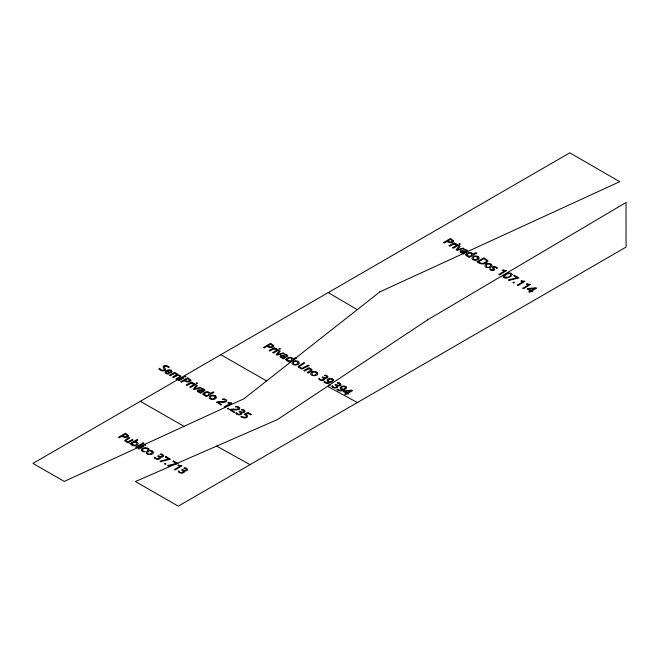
<?xml version="1.0" encoding="UTF-8"?>
<svg xmlns="http://www.w3.org/2000/svg" width="659" height="659" viewBox="0 0 659 659"><rect width="100%" height="100%" fill="white"/><g stroke="black" fill="none" stroke-linecap="round" stroke-linejoin="round"><path stroke-width="0.99" d="M277.867 354.015L280.248 351.165L279.367 350.654L276.228 354.666L277.027 355.127L284.078 353.372L283.23 352.878L278.205 354.237A5.429 3.13 0 0 0 277.348 354.534A5.634 3.254 0 0 0 277.859 354.015M137.138 444.858L138.283 443.4L136.981 442.09A2.603 1.499 0 0 0 135.449 441.81L134.675 441.876L137.97 439.957L137.163 439.487L129.691 443.795L131.215 443.952A2.315 1.334 0 0 0 131.578 444.998L131.915 445.22A3.031 1.755 0 0 0 134.362 445.781A4.679 2.702 0 0 0 137.08 444.825M158.819 458.392L159.305 457.972A1.524 0.881 0 0 0 159.387 457.626L157.649 456.119L158.333 455.723L160.714 456.621A1.433 0.824 0 0 0 161.257 456.563L162.435 455.855A1.277 0.741 0 0 0 162.485 455.493L162.098 455.023A3.517 2.026 0 0 0 161.801 454.834M240.238 413.926L240.716 413.506A1.524 0.881 0 0 0 240.807 413.16L239.069 411.653L239.752 411.257L242.125 412.155A1.433 0.824 0 0 0 242.677 412.097L243.855 411.397A1.277 0.741 0 0 0 243.904 411.035L243.517 410.565A3.517 2.026 0 0 0 243.22 410.376A3.287 1.895 0 0 0 241.318 409.857C243.509 408.226 247.084 412.287 243.468 412.567A2.191 1.26 0 0 1 242.471 412.666C240.033 411.546 243.064 414.116 241.079 414.396C239.472 415.672 234.299 414.165 236.177 412.509A3.723 2.15 0 0 0 237.248 413.778M323.174 379.543L323.651 379.123A1.524 0.881 0 0 0 323.742 378.777L322.004 377.269L322.688 376.874L325.06 377.772A1.433 0.824 0 0 0 325.604 377.714L326.79 377.006A1.277 0.741 0 0 0 326.839 376.643L326.452 376.182A3.517 2.026 0 0 0 326.156 375.992A3.287 1.895 0 0 0 324.253 375.473C326.386 373.867 330.068 377.846 326.403 378.175A2.191 1.26 0 0 1 325.406 378.274C322.992 377.22 325.95 379.658 324.071 379.979C322.473 381.314 317.292 379.806 319.113 378.118A3.723 2.15 0 0 0 320.183 379.395M182.757 472.215L183.243 471.795A1.524 0.881 0 0 0 183.326 471.449L181.587 469.933L182.271 469.537L184.652 470.435A1.433 0.824 0 0 0 185.195 470.386L186.373 469.678A1.277 0.741 0 0 0 186.423 469.315L186.036 468.846A3.517 2.026 0 0 0 185.739 468.656A3.287 1.895 0 0 0 183.836 468.145C185.887 466.531 189.677 470.452 185.986 470.847A2.191 1.26 0 0 1 184.99 470.946C182.634 469.842 185.443 472.388 183.746 472.594C182.181 474.027 176.785 472.478 178.696 470.79A3.723 2.15 0 0 0 179.767 472.058A2.232 1.285 0 0 0 182.897 472.33M336.238 387.088L336.716 386.668A1.524 0.881 0 0 0 336.807 386.322L335.06 384.807L335.744 384.411L338.125 385.309A1.433 0.824 0 0 0 338.668 385.26L339.855 384.551A1.277 0.741 0 0 0 339.896 384.189L339.517 383.719A3.517 2.026 0 0 0 339.22 383.53M344.632 388.752C347.161 387.368 343.43 385.688 342.103 387.006A2.241 1.293 0 0 0 341.84 388.868M166.332 370.597L165.014 372.063L166.002 373.431M173.136 374.09L170.261 375.754L169.454 375.284L174.495 372.368L175.302 372.837L174.528 373.307L175.228 373.249A2.356 1.359 0 0 1 176.744 373.546A2.158 1.244 0 0 1 177.444 375.128L178.35 375.029A2.405 1.384 0 0 1 179.676 375.268L180.788 376.1A1.812 1.046 0 0 1 180.846 376.495L176.612 379.419L175.805 378.95L178.704 377.277A3.493 2.018 0 0 0 179.685 376.487A1.491 0.857 0 0 0 179.141 375.729M176.315 375.927L173.441 377.582L172.625 377.121L176.455 374.576A1.269 0.733 0 0 0 176.373 374.213L176.208 374.04A2.109 1.219 0 0 0 175.961 373.867M193.087 384.049L193.927 383.571M201.819 388.555L200.995 389.032A3.608 2.084 0 0 1 203.277 389.617L203.68 390.013A1.129 0.651 0 0 1 203.722 390.26L203.013 390.968L199.512 389.807A1.853 1.071 0 0 0 198.911 389.856L197.98 390.21M455.863 244.827L456.703 244.349M276.813 349.155L275.973 349.641A1.499 0.865 0 0 0 275.511 349.204L273.337 349.155L269.926 351.025L269.119 350.563L274.16 347.647L274.968 348.117L273.955 348.726A2.117 1.219 0 0 1 276.937 349.113M129.395 441.159L132.302 439.479L133.11 439.948L128.06 442.856L127.253 442.395L128.035 441.917L127.517 441.983A2.282 1.318 0 0 1 125.968 441.752L124.823 440.879A1.944 1.12 0 0 1 124.749 440.459L128.917 437.527L129.724 437.996L125.943 440.525A1.351 0.783 0 0 0 126.026 440.92L126.462 441.283M216.827 402.237L220.839 404.956L221.564 404.535L218.047 402.501M144.947 451.448L144.181 451.893A3.855 2.224 0 0 1 142.468 451.291M148.876 449.199L148.044 449.677A2.801 1.615 0 0 0 145.153 448.334A2.801 1.615 0 0 0 142.542 449.883A2.801 1.615 0 0 0 144.922 451.555M229.892 409.774L233.904 412.493L234.629 412.073L231.111 410.046A2.101 1.211 0 0 1 232.503 409.684A5.28 3.048 0 0 1 233.377 409.725M307.498 369.394L304.623 371.058L303.815 370.589L308.857 367.681L309.664 368.142L308.849 368.636L309.582 368.579A2.512 1.45 0 0 1 311.18 368.9C314.277 370.243 308.758 372.862 308 373.01L307.193 372.541L310.999 369.921A1.293 0.741 0 0 0 310.916 369.633L310.636 369.361M329.039 379.46C330.357 378.159 334.121 379.782 331.568 381.215A1.911 1.104 0 0 1 328.948 381.24M460.756 250.988L461.687 250.634A1.853 1.071 0 0 1 462.288 250.577L465.789 251.746L466.498 251.038A1.129 0.651 0 0 0 466.457 250.791L466.037 250.404A3.608 2.084 0 0 0 463.771 249.819L464.603 249.333A4.506 2.603 0 0 1 466.778 250.058L467.602 250.832A1.845 1.063 0 0 1 467.626 251.227L463.401 254.061L462.593 253.591L463.368 253.13L462.676 253.188A2.331 1.343 0 0 1 461.168 252.891L461.036 252.825A2.282 1.318 0 0 1 460.592 250.906M280.866 355.794L281.797 355.448A1.853 1.071 0 0 1 282.398 355.39L285.899 356.56L286.607 355.852A1.129 0.651 0 0 0 286.566 355.605L286.146 355.217A3.608 2.084 0 0 0 283.881 354.624L284.704 354.147A4.506 2.603 0 0 1 286.887 354.863L287.711 355.638A1.845 1.063 0 0 1 287.736 356.033L283.51 358.867L282.703 358.405L283.469 357.936L282.785 357.994A2.331 1.343 0 0 1 281.278 357.697L281.146 357.631A2.282 1.318 0 0 1 280.701 355.712M164.025 365.902L164.272 365.786A2.109 1.219 0 0 1 164.948 365.605A2.587 1.491 0 0 1 166.101 365.58A3.592 2.076 0 0 1 167.089 365.794A5.033 2.908 0 0 1 168.243 366.289C170.475 367.236 168.424 368.307 167.411 366.676A3.74 2.158 0 0 0 166.809 366.396A1.845 1.063 0 0 0 165.467 366.198M473.623 256.425L473.302 256.573A6.038 3.484 0 0 0 472.841 256.829C468.343 261.343 482.446 261.203 478.393 256.755M486.614 263.921L486.284 264.07A6.038 3.484 0 0 0 485.823 264.325C481.35 268.847 495.403 268.707 491.375 264.251A3.674 2.125 0 0 0 486.507 263.831M210.847 395.647L210.526 395.795A6.038 3.484 0 0 0 210.064 396.051C205.567 400.581 219.669 400.417 215.617 395.977M293.733 361.231L293.412 361.387A6.038 3.484 0 0 0 292.95 361.643C288.461 366.14 302.539 366.025 298.502 361.56A3.674 2.125 0 0 0 293.626 361.14M312.284 371.948L311.962 372.096A6.038 3.484 0 0 0 311.501 372.351C307.012 376.857 321.09 376.742 317.045 372.277A3.674 2.125 0 0 0 312.177 371.849M147.929 450.789L147.608 450.945A6.038 3.484 0 0 0 147.146 451.201C142.649 455.715 156.751 455.567 152.699 451.118A3.674 2.125 0 0 0 147.822 450.698M484.258 263.023L486.548 261.359A2.817 1.631 0 0 0 486.581 260.75L484.027 258.674L478.459 261.887L480.395 262.925A3.625 2.092 0 0 0 484.291 263.065M233.072 409.173L236.515 409.313L238.352 408.613L238.039 407.386L235.502 406.883L236.326 406.381A3.435 1.985 0 0 1 237.438 406.496A2.85 1.647 0 0 1 237.883 406.611L238.484 406.858A5.115 2.957 0 0 1 238.789 407.023A2.842 1.639 0 0 1 239.159 409.288M233.377 409.725L234.802 409.849A9.448 5.453 0 0 0 236.202 409.931A3.872 2.241 0 0 0 239.06 409.247M328.256 381.66L328.849 381.874A2.117 1.219 0 0 0 329.797 381.973L330.464 381.899L327.276 382.887L324.558 381.536L323.791 381.981L325.67 383.233L328.297 383.39L331.477 382.269L333.487 380.523A2.71 1.565 0 0 0 333.108 379.222L332.861 379.073M341.321 389.197L341.914 389.411A2.117 1.219 0 0 0 342.861 389.518L343.528 389.444L340.341 390.433L337.655 389.139L336.848 389.518L338.734 390.771L341.354 390.935L344.542 389.815L346.552 388.069A2.71 1.565 0 0 0 346.164 386.767L345.926 386.611M327.671 386.396L357.4 402.534M192.642 383.604L190.451 383.571L187.041 385.441L186.233 384.971L191.275 382.063L192.082 382.525L191.069 383.134A2.117 1.219 0 0 1 194.051 383.522M242.1 417.369L244.629 418.02L246.985 417.353L247.685 415.944L245.881 414.495L248.097 413.374L250.667 414.857L251.392 414.437L248.13 412.55C241.729 414.915 244.473 413.868 246.285 415.615C246.911 419.313 241.655 416.035 240.864 416.315A4.638 2.677 0 0 0 242.141 417.336M216.654 446.11L250.066 464.661M220.847 354.715L266.598 380.943M140.318 401.298L184.067 426.365M328.215 292.596L357.285 309.648M495.766 267.57L496.235 267.9A3.097 1.788 0 0 1 496.688 268.518L497.504 268.048A3.773 2.183 0 0 0 496.993 267.529L496.861 267.43A4.852 2.801 0 0 0 496.466 267.192A2.941 1.697 0 0 0 493.953 266.631M493.294 268.921L493.13 268.691A8.353 4.819 0 0 1 492.734 268.106A2.026 1.17 0 0 1 493.105 266.936M129.345 441.135A2.134 1.227 0 0 1 126.355 441.365M149.066 449.15A3.929 2.265 0 0 0 142.385 448.515A3.542 2.043 0 0 0 142.328 451.374M161.817 454.825A3.287 1.895 0 0 0 159.898 454.323C161.916 452.667 165.722 456.629 162.048 457.025A2.191 1.26 0 0 1 161.051 457.124C158.638 456.003 161.546 458.491 159.766 458.804C158.209 460.147 152.904 458.722 154.758 456.967A3.723 2.15 0 0 0 155.829 458.236M158.959 458.507A2.232 1.285 0 0 1 155.886 458.219M165.22 369.971A2.241 1.293 0 0 1 164.75 370.399A3.303 1.911 0 0 1 164.396 370.597L163.572 370.852A2.389 1.384 0 0 1 162.427 370.869A3.435 1.985 0 0 1 161.307 370.597A6.219 3.592 0 0 1 160.244 370.103A6.524 3.773 0 0 1 159.091 369.155A2.216 1.277 0 0 1 158.877 368.851L159.857 368.29A4.3 2.479 0 0 0 161.167 369.724L162.707 370.251A1.26 0.725 0 0 0 163.317 370.169L163.737 369.996A1.376 0.791 0 0 0 164.116 369.633A2.018 1.17 0 0 0 164.14 369.205A4.926 2.842 0 0 0 163.951 368.711L163.638 368.142A15.651 9.037 0 0 1 163.325 367.524A4.251 2.455 0 0 1 163.193 366.956A2.512 1.45 0 0 1 163.35 366.437A2.43 1.4 0 0 1 164.033 365.902M165.211 369.971A2.891 1.672 0 0 0 165.36 369.411A4.671 2.694 0 0 0 165.22 368.801A13.147 7.595 0 0 0 164.898 368.159L164.643 367.722A4.86 2.801 0 0 1 164.404 367.129A1.549 0.898 0 0 1 164.898 366.371M164.915 366.388A1.269 0.733 0 0 1 165.467 366.206M171.192 370.333A3.954 2.282 0 0 1 171.439 370.473L172.172 371.824L170.549 373.241L166.991 371.182L166.365 371.684L166.546 372.928L169.001 373.727L168.243 374.164A4.333 2.504 0 0 1 166.043 373.414M166.414 370.63A3.6 2.076 0 0 1 171.324 370.226M173.259 374.139A2.142 1.236 0 0 1 176.085 373.744M176.447 375.976A2.125 1.227 0 0 1 179.248 375.622M192.626 383.612A1.499 0.865 0 0 1 193.12 384.049M201.827 388.546A4.506 2.603 0 0 1 204.002 389.28L204.825 390.054A1.845 1.063 0 0 1 204.85 390.449L200.624 393.283L199.817 392.813L200.583 392.352L199.899 392.41A2.331 1.343 0 0 1 198.392 392.113L198.26 392.047A2.282 1.318 0 0 1 197.815 390.128M210.74 395.557A3.674 2.125 0 0 1 215.65 395.96M216.712 402.155A4.201 2.422 0 0 1 220.015 401.595L223.45 401.776L225.296 401.076L224.974 399.84L222.437 399.338L223.261 398.843A3.435 1.985 0 0 1 224.373 398.959A2.85 1.647 0 0 1 224.826 399.074L225.427 399.321A5.115 2.957 0 0 1 225.724 399.478A2.842 1.639 0 0 1 226.095 401.743M218.03 402.492A2.101 1.211 0 0 1 219.439 402.138M219.439 402.155A5.28 3.048 0 0 1 220.312 402.188L221.745 402.303A9.448 5.453 0 0 0 223.137 402.385A3.872 2.241 0 0 0 226.004 401.702M229.777 409.7A4.201 2.422 0 0 1 233.08 409.14M240.378 414.041A2.232 1.285 0 0 1 237.298 413.753M307.547 369.419A2.175 1.252 0 0 1 310.751 369.295M323.314 379.658A2.232 1.285 0 0 1 320.233 379.37M328.166 381.718A3.204 1.853 0 0 1 328.091 379.024A3.204 1.853 0 0 1 332.746 379.131M328.775 381.322A2.241 1.293 0 0 1 329.03 379.46M339.237 383.522A3.287 1.895 0 0 0 337.309 383.019C339.542 381.421 343.092 385.441 339.467 385.721A2.191 1.26 0 0 1 338.471 385.82C336.139 384.749 338.981 387.344 337.078 387.558C335.489 388.843 330.283 387.311 332.177 385.663A3.723 2.15 0 0 0 333.248 386.932M336.378 387.204A2.232 1.285 0 0 1 333.297 386.907M341.222 389.255A3.204 1.853 0 0 1 341.156 386.569A3.204 1.853 0 0 1 345.81 386.676M344.641 388.761A1.911 1.104 0 0 1 342.013 388.777M455.896 244.827A1.499 0.865 0 0 0 455.402 244.39L453.227 244.349L449.817 246.219L449.01 245.749L454.051 242.841L454.858 243.303L453.845 243.912A2.117 1.219 0 0 1 456.827 244.3M473.516 256.335A3.674 2.125 0 0 1 478.426 256.738M490.782 270.001A5.231 3.023 0 0 1 490.329 269.72L489.637 268.996L490.625 268.814A3.328 1.919 0 0 0 491.276 269.498L493.245 269.819A0.89 0.511 0 0 0 493.5 269.572A2.249 1.302 0 0 0 493.27 268.93M493.336 270.618A3.106 1.796 0 0 1 490.856 269.968M493.336 270.536A1.664 0.964 0 0 0 493.953 270.347L494.052 270.305A1.788 1.03 0 0 0 494.711 269.498A2.941 1.697 0 0 0 494.53 269.061A8.896 5.14 0 0 0 494.192 268.559L493.986 268.279A1.565 0.906 0 0 1 493.921 267.332M494.044 267.299A1.334 0.766 0 0 1 495.675 267.603M493.171 266.969A1.73 0.997 0 0 1 493.953 266.697M504.226 276.508L504.217 276.648A1.54 0.89 0 0 0 504.423 277.035C513.831 278.971 511.384 268.575 504.226 276.508M202.923 394.057L204.381 395.515A2.529 1.458 0 0 0 205.921 395.729L206.481 395.672L205.649 396.183L206.456 396.644L213.92 392.336L213.112 391.866L210.007 393.571A2.191 1.269 0 0 0 209.793 392.706C207.832 391.034 203.952 391.652 202.923 394.057M285.808 359.641L287.266 361.107A2.529 1.458 0 0 0 288.807 361.321L289.367 361.264L288.527 361.766L289.342 362.236L296.805 357.919L295.998 357.458L292.893 359.155A2.191 1.269 0 0 0 292.678 358.29C290.71 356.626 286.838 357.236 285.808 359.641M465.699 254.835L467.157 256.293A2.529 1.458 0 0 0 468.697 256.508L469.257 256.45L468.425 256.961L469.233 257.422L476.696 253.114L475.889 252.644L472.783 254.349A2.191 1.269 0 0 0 472.577 253.476C470.608 251.812 466.729 252.43 465.699 254.835M144.585 444.899C146.726 446.291 145.721 443.276 144.585 444.883M184.66 376.569C186.794 377.961 185.78 374.963 184.66 376.528M196.258 383.266C198.351 384.683 197.37 381.635 196.258 383.241M279.144 348.85C281.278 350.242 280.256 347.252 279.152 348.809M459.035 244.044C461.143 245.436 460.147 242.438 459.043 244.003M152.517 452.255C146.38 458.738 145.853 446.991 152.517 452.255M215.435 397.113C209.34 403.596 208.755 391.85 215.435 397.113M298.321 362.697C292.192 369.18 291.616 357.442 298.321 362.697M316.872 373.406C310.784 379.881 310.191 368.142 316.872 373.406M478.22 257.891C472.083 264.374 471.514 252.628 478.22 257.891M491.202 265.388C485.09 271.87 484.522 260.116 491.202 265.388M131.907 443.927C137.747 448.886 138.662 437.873 131.915 443.861M198.524 391.084L200.114 392.014L202.371 391.339L200.987 390.738A3.015 1.746 0 0 0 199.866 390.392A1.293 0.75 0 0 0 198.861 390.696L198.532 391.051M281.409 356.667L282.999 357.606L285.256 356.931L283.872 356.321A3.015 1.746 0 0 0 282.752 355.975A1.293 0.75 0 0 0 281.747 356.28L281.418 356.634M461.3 251.862L462.89 252.792L465.147 252.117L463.763 251.516A3.015 1.746 0 0 0 462.643 251.17A1.293 0.75 0 0 0 461.638 251.474L461.308 251.829M128.653 435.764C127.591 438.284 123.735 437.7 121.94 436.242L119.271 437.782L118.447 437.304L125.507 433.227L128.653 435.764M190.904 380.235C189.833 382.755 185.995 382.171 184.19 380.713L181.522 382.253L180.69 381.775L187.757 377.698L190.904 380.235M273.79 345.818C272.719 348.339 268.872 347.754 267.076 346.296L264.407 347.837L263.575 347.359L270.643 343.281L273.79 345.818M453.68 241.013C452.609 243.533 448.771 242.949 446.967 241.491L444.298 243.031L443.466 242.553L450.534 238.476L453.68 241.013M204.092 394.123C210.048 399.148 210.616 387.978 204.092 394.123M286.978 359.707C292.802 364.707 293.667 353.669 286.986 359.649M466.869 254.901C472.816 259.926 473.351 248.756 466.869 254.901M164.668 463.903C166.884 465.378 165.829 462.231 164.676 463.887M227.586 408.761C229.752 410.252 228.854 407.056 227.594 408.737M329.022 385.062C331.147 386.578 330.291 383.332 329.022 385.062M513.064 282.645C515.272 284.103 514.275 280.989 513.073 282.604M171.167 371.495C165.335 374.139 168.465 367.796 171.167 371.495M512.249 274.556L511.458 275.857L508.699 277.505A7.167 4.135 0 0 1 507.858 277.81L506.277 278.106A2.793 1.615 0 0 1 504.242 277.768A3.419 1.977 0 0 1 503.83 277.538L503.715 277.455A2.669 1.54 0 0 1 503.188 276.236L503.657 275.478A6.92 3.995 0 0 1 504.16 275.017A10.577 6.104 0 0 1 505.033 274.424A14.234 8.221 0 0 1 505.692 274.045L509.053 272.983A2.784 1.606 0 0 1 511.112 273.328L512.249 274.556M299.392 366.528L299.359 366.668A1.977 1.137 0 0 0 299.433 367.096L301.328 368.2A1.903 1.096 0 0 0 302.044 368.241L308.396 365.078L309.219 365.556L302.473 368.867A2.842 1.639 0 0 1 301.41 368.859L298.189 367.014A2.727 1.573 0 0 1 298.181 366.429L303.964 362.524L304.796 363.002L299.392 366.528M487.759 261.524L485.345 263.443A4.86 2.809 0 0 1 479.867 263.46L476.885 261.845L483.945 257.768L487.792 260.742A3.608 2.084 0 0 1 487.759 261.524M127.385 435.937L125.259 436.835L122.689 435.805L125.589 434.133L127.451 435.615A1.507 0.873 0 0 1 127.385 435.937M189.635 380.408L187.502 381.306L184.94 380.276L187.831 378.604L189.693 380.086A1.507 0.873 0 0 1 189.635 380.408M272.521 346L270.388 346.898L267.826 345.868L270.717 344.196L272.579 345.67A1.507 0.873 0 0 1 272.521 346M452.412 241.186L450.278 242.084L447.716 241.054L450.608 239.382L452.469 240.864A1.507 0.873 0 0 1 452.412 241.186M196.481 385.062L193.342 389.082L194.141 389.535L201.193 387.789L200.344 387.294L195.319 388.645A5.429 3.13 0 0 0 194.463 388.95A5.634 3.254 0 0 0 194.973 388.431L197.362 385.573L196.481 385.062M459.257 245.84L456.127 249.86L456.918 250.313L463.969 248.567L463.12 248.072L458.096 249.423A5.429 3.13 0 0 0 457.247 249.728A5.634 3.254 0 0 0 457.75 249.209L460.139 246.351L459.257 245.84M379.955 291.822L243.929 398.769L64.285 481.424L32.95 463.417L569.788 152.83L619.748 181.686L379.955 291.822M427.609 319.854L277.505 419.552L135.433 481.54L178.284 506.17L626.05 247.1L626.042 202.494L427.609 319.854M183.186 377.385L178.144 380.301L178.951 380.77L183.993 377.854L183.186 377.385M194.784 384.082L189.743 386.998L190.55 387.467L195.591 384.551L194.784 384.082M457.56 244.86L452.519 247.776L453.326 248.245L458.367 245.329L457.56 244.86M277.67 349.674L272.628 352.581L273.436 353.051L278.477 350.135L277.67 349.674M143.094 442.914L135.622 447.222L136.429 447.692L143.901 443.375L143.094 442.914M143.11 445.723L138.069 448.631L138.876 449.1L143.917 446.184L143.11 445.723M228.591 402.402L227.767 402.871A4.877 2.817 0 0 0 228.418 403.061L229.563 403.275A3.443 1.985 0 0 0 230.246 403.341L224.142 406.858L224.95 407.328L231.861 402.978A5.931 3.427 0 0 1 231.194 402.929L229.348 402.616A6.59 3.806 0 0 1 228.591 402.402M166.01 456.613L165.285 457.033L168.819 459.076L161.579 460.723A13.921 8.04 0 0 0 160.013 461.308L160.887 461.802A13.682 7.9 0 0 1 162.427 461.209L170.5 459.208L166.01 456.613M503.196 270.009L502.372 270.478A4.877 2.817 0 0 0 503.023 270.668L504.168 270.882A3.443 1.985 0 0 0 504.843 270.948L498.748 274.465L499.555 274.927L506.466 270.585A5.931 3.427 0 0 1 505.799 270.536L503.954 270.215A6.59 3.806 0 0 1 503.188 270.009M173.638 461.012L172.905 461.432L176.447 463.475L169.206 465.122A13.921 8.04 0 0 0 167.641 465.707L168.506 466.21A13.682 7.9 0 0 1 170.055 465.608L178.128 463.606L173.638 461.012M178.737 465.089L177.914 465.559A4.877 2.817 0 0 0 178.564 465.748L179.709 465.962A3.443 1.985 0 0 0 180.385 466.028L174.289 469.546L175.096 470.007L182.008 465.666A5.931 3.427 0 0 1 181.34 465.608L179.495 465.295A6.59 3.806 0 0 1 178.729 465.089M514.407 275.355L513.682 275.775L517.216 277.818L509.975 279.457A13.921 8.04 0 0 0 508.41 280.042L509.283 280.545A13.682 7.9 0 0 1 510.824 279.951L518.897 277.941L514.407 275.355M521.689 280.693L520.874 281.162A4.877 2.817 0 0 0 521.524 281.344L522.669 281.566A3.443 1.985 0 0 0 523.345 281.624L517.241 285.141L518.056 285.611L524.968 281.269A5.931 3.427 0 0 1 524.3 281.212L522.406 280.891A6.59 3.806 0 0 1 521.689 280.693M527.134 283.831L526.31 284.301A4.877 2.817 0 0 0 526.961 284.482L528.106 284.704A3.443 1.985 0 0 0 528.782 284.762L522.686 288.288L523.493 288.749L530.404 284.408A5.931 3.427 0 0 1 529.737 284.35L527.843 284.029A6.59 3.806 0 0 1 527.126 283.831M343.751 390.919L343.051 391.322L346.37 393.242L344.706 394.197L345.505 394.659L347.161 393.703L348.076 394.222L348.809 393.802L347.903 393.275L352.565 390.581L351.708 390.087A14.943 8.625 0 0 1 350.399 390.326L343.751 390.919M350.563 390.82L347.104 392.813L344.698 391.421L350.563 390.82M527.793 288.51L527.093 288.914L530.413 290.833L528.749 291.789L529.548 292.25L531.212 291.294L532.118 291.813L532.851 291.385L531.945 290.866L536.615 288.172L535.751 287.67A14.943 8.625 0 0 1 534.441 287.917L527.793 288.51M534.606 288.403L531.146 290.405L528.74 289.013L534.606 288.403"/></g></svg>
